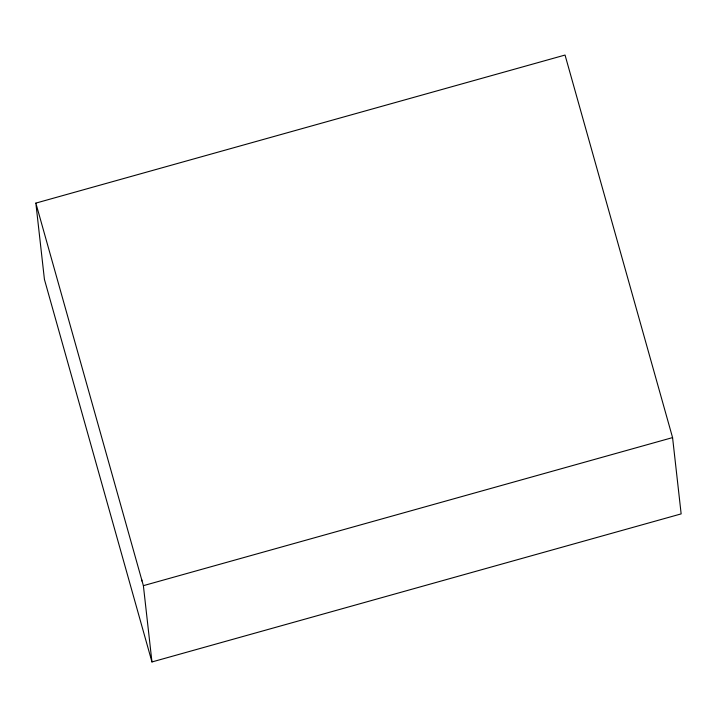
<?xml version="1.0" encoding="UTF-8"?>
<svg xmlns="http://www.w3.org/2000/svg" width="717" height="717" viewBox="0 0 717 717"><rect width="100%" height="100%" fill="white"/><g stroke="black" fill="none" stroke-linecap="round" stroke-linejoin="round"><path stroke-width="1.08" d="M35.85 203.108L565.041 55.048L672.573 437.594L681.15 513.892L151.959 661.952L44.427 279.406L35.85 203.108L143.382 585.664L151.959 661.952M143.382 585.664L672.573 437.594M141.688 579.632L141.841 580.985"/></g></svg>
